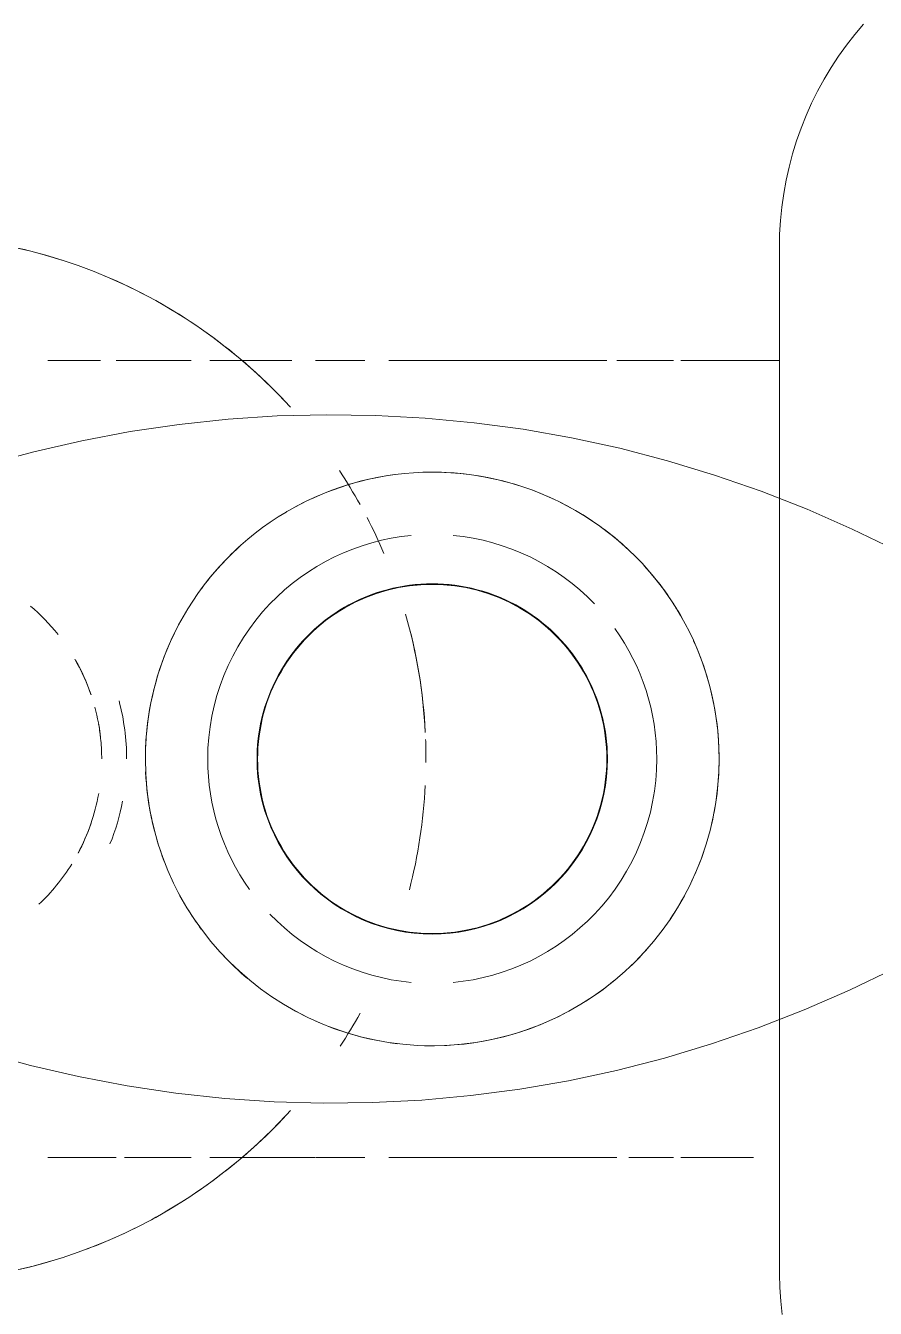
# Model space of a CAD drawing. Header units: millimetres. Extents: x -4000 to 187956, y -58990 to 162485.
# Drawn here: x 80540.2 to 80574.3, y 7500.1 to 7551.6 of the extents above; entities that cross this region are included whole.
import ezdxf

# ---------------------------------------------------------------- set-up
doc = ezdxf.new("R2010")
doc.units = ezdxf.units.MM
doc.layers.add('P-SANR-FIXT', color=6, linetype='Continuous', lineweight=9)

# ---------------------------------------------------------------- blocks, each defined once
blk = doc.blocks.new('C307 - C307-V892-FFS - TANG 1')
at = {"layer": 'P-SANR-FIXT', "color": 254}
for p, q in [((-29.046, -10.563), (-29.462, -10.213)), ((-28.617, -10.896), (-29.046, -10.563)), ((-28.174, -11.212), (-28.617, -10.896)), ((-27.72, -11.51), (-28.174, -11.212)), ((-27.254, -11.789), (-27.72, -11.51)), ((-26.777, -12.05), (-27.254, -11.789)), ((-26.29, -12.291), (-26.777, -12.05)), ((-25.794, -12.513), (-26.29, -12.291)), ((-25.289, -12.714), (-25.794, -12.513)), ((-24.777, -12.895), (-25.289, -12.714)), ((-24.258, -13.056), (-24.777, -12.895)), ((-23.203, -13.314), (-23.733, -13.196)), ((-22.668, -13.411), (-23.203, -13.314)), ((-22.13, -13.487), (-22.668, -13.411)), ((-21.59, -13.541), (-22.13, -13.487)), ((-21.047, -13.574), (-21.59, -13.541)), ((-20.504, -13.585), (-21.047, -13.574)), ((-20.504, -13.585), (-20.487, -13.585)), ((-20.477, -13.585), (-20.503, -13.585)), ((-20.487, -13.585), (-20.438, -13.585)), ((-20.419, -13.585), (-20.477, -13.585)), ((-20.438, -13.585), (-20.356, -13.585)), ((-20.329, -13.585), (-20.419, -13.585)), ((-20.356, -13.585), (-20.242, -13.585)), ((-20.206, -13.585), (-20.329, -13.585)), ((-20.242, -13.585), (-20.095, -13.585)), ((-20.05, -13.585), (-20.206, -13.585)), ((-20.095, -13.585), (-19.916, -13.585)), ((-19.862, -13.585), (-20.05, -13.585)), ((-19.916, -13.585), (-19.705, -13.585)), ((-19.643, -13.585), (-19.862, -13.585)), ((-19.705, -13.585), (-19.463, -13.585)), ((-19.392, -13.585), (-19.643, -13.585)), ((-19.463, -13.585), (-19.19, -13.585)), ((-19.11, -13.585), (-19.392, -13.585)), ((-19.19, -13.585), (-18.885, -13.585)), ((-18.798, -13.585), (-19.11, -13.585)), ((-18.885, -13.585), (-18.551, -13.585)), ((-18.456, -13.585), (-18.798, -13.585)), ((-18.551, -13.585), (-18.187, -13.585)), ((-18.084, -13.585), (-18.456, -13.585)), ((-18.187, -13.585), (-17.794, -13.585)), ((-17.683, -13.585), (-18.084, -13.585)), ((-17.794, -13.585), (-17.372, -13.585)), ((-17.253, -13.585), (-17.683, -13.585)), ((-17.372, -13.585), (-16.923, -13.585)), ((-16.797, -13.585), (-17.253, -13.585)), ((-16.923, -13.585), (-16.446, -13.585)), ((-16.313, -13.585), (-16.797, -13.585)), ((-16.446, -13.585), (-15.943, -13.585)), ((-15.803, -13.585), (-16.313, -13.585)), ((-15.976, -13.585), (-15.976, -17.532)), ((-13.154, -13.585), (-15.976, -13.585)), ((-15.943, -13.585), (-15.415, -13.585)), ((-15.268, -13.585), (-15.803, -13.585)), ((-15.415, -13.585), (-14.862, -13.585)), ((-14.709, -13.585), (-15.268, -13.585)), ((-14.862, -13.585), (-14.285, -13.585)), ((-14.126, -13.585), (-14.709, -13.585)), ((-14.285, -13.585), (-13.686, -13.585)), ((-13.52, -13.585), (-14.126, -13.585)), ((-13.686, -13.585), (-13.064, -13.585)), ((-12.893, -13.585), (-13.52, -13.585)), ((-13.064, -13.585), (-12.422, -13.585)), ((-12.422, -13.585), (-11.759, -13.585)), ((-11.759, -13.585), (-11.078, -13.585)), ((-9.529, -13.585), (-11.296, -13.585)), ((-11.078, -13.585), (-10.379, -13.585)), ((-10.379, -13.585), (-9.664, -13.585)), ((9.468, -13.585), (10.188, -13.585)), ((11.296, -13.585), (9.73, -13.585)), ((10.188, -13.585), (10.891, -13.585)), ((10.891, -13.585), (11.577, -13.585)), ((11.577, -13.585), (12.245, -13.585)), ((12.245, -13.585), (12.893, -13.585)), ((12.893, -13.585), (13.52, -13.585)), ((13.686, -13.585), (13.064, -13.585)), ((15.976, -13.585), (13.154, -13.585)), ((13.52, -13.585), (14.126, -13.585)), ((14.285, -13.585), (13.686, -13.585)), ((14.126, -13.585), (14.709, -13.585)), ((14.862, -13.585), (14.285, -13.585)), ((14.709, -13.585), (15.268, -13.585)), ((15.415, -13.585), (14.862, -13.585)), ((15.268, -13.585), (15.803, -13.585)), ((15.943, -13.585), (15.415, -13.585)), ((15.803, -13.585), (16.313, -13.585)), ((16.446, -13.585), (15.943, -13.585)), ((16.313, -13.585), (16.797, -13.585)), ((16.923, -13.585), (16.446, -13.585)), ((16.797, -13.585), (17.253, -13.585)), ((17.372, -13.585), (16.923, -13.585)), ((17.253, -13.585), (17.683, -13.585)), ((17.794, -13.585), (17.372, -13.585)), ((17.683, -13.585), (18.084, -13.585)), ((18.187, -13.585), (17.794, -13.585)), ((18.084, -13.585), (18.456, -13.585)), ((18.551, -13.585), (18.187, -13.585)), ((18.456, -13.585), (18.798, -13.585)), ((18.885, -13.585), (18.551, -13.585)), ((18.798, -13.585), (19.11, -13.585)), ((19.19, -13.585), (18.885, -13.585)), ((19.11, -13.585), (19.392, -13.585)), ((19.463, -13.585), (19.19, -13.585)), ((19.392, -13.585), (19.643, -13.585)), ((19.705, -13.585), (19.463, -13.585)), ((19.643, -13.585), (19.862, -13.585)), ((19.916, -13.585), (19.705, -13.585)), ((19.862, -13.585), (20.05, -13.585)), ((20.095, -13.585), (19.916, -13.585)), ((20.05, -13.585), (20.206, -13.585)), ((20.242, -13.585), (20.095, -13.585)), ((20.206, -13.585), (20.329, -13.585)), ((20.356, -13.585), (20.242, -13.585)), ((20.329, -13.585), (20.419, -13.585)), ((20.438, -13.585), (20.356, -13.585)), ((20.419, -13.585), (20.477, -13.585)), ((20.487, -13.585), (20.438, -13.585)), ((20.477, -13.585), (20.503, -13.585)), ((20.504, -13.585), (20.487, -13.585)), ((20.651, -13.584), (20.504, -13.585)), ((21.736, -13.529), (21.194, -13.567)), ((22.276, -13.469), (21.736, -13.529)), ((15.976, -17.532), (15.976, -14.615)), ((-15.976, -17.832), (-15.976, -20.098)), ((15.976, -19.62), (15.976, -17.832)), ((-15.976, -20.497), (-15.976, -29.239)), ((15.976, -29.239), (15.976, -20.098)), ((-15.976, -30.203), (-15.976, -32.174)), ((15.976, -32.174), (15.976, -30.203)), ((15.976, -36.418), (15.976, -32.202)), ((-15.976, -33.134), (-15.976, -36.418))]:
    blk.add_line(p, q, dxfattribs=at)
at = {"layer": 'P-SANR-FIXT', "color": 90}
for p, q in [((-23.733, -13.196), (-24.258, -13.056)), ((-13.283, -13.585), (-15.976, -13.585)), ((-12.245, -13.585), (-12.893, -13.585)), ((-11.577, -13.585), (-12.245, -13.585)), ((-10.891, -13.585), (-11.577, -13.585)), ((-9.529, -13.585), (-11.296, -13.585)), ((-10.188, -13.585), (-10.891, -13.585)), ((-9.468, -13.585), (-10.188, -13.585)), ((-9.664, -13.585), (-8.933, -13.585)), ((-8.733, -13.585), (-9.468, -13.585)), ((-8.933, -13.585), (-8.188, -13.585)), ((-7.985, -13.585), (-8.733, -13.585)), ((-8.188, -13.585), (-7.43, -13.585)), ((-7.223, -13.585), (-7.985, -13.585)), ((-7.43, -13.585), (-6.66, -13.585)), ((-6.45, -13.585), (-7.223, -13.585)), ((-6.66, -13.585), (-5.879, -13.585)), ((-3.217, -13.585), (-5.902, -13.585)), ((-5.879, -13.585), (-5.089, -13.585)), ((-5.089, -13.585), (-4.29, -13.585)), ((-4.073, -13.585), (-4.874, -13.585)), ((-3.217, -13.585), (-4.634, -13.585)), ((-4.29, -13.585), (-3.485, -13.585)), ((-3.267, -13.585), (-4.073, -13.585)), ((-3.485, -13.585), (-2.674, -13.585)), ((-2.455, -13.585), (-3.267, -13.585)), ((-2.674, -13.585), (-1.859, -13.585)), ((-1.094, -13.585), (-2.426, -13.585)), ((-1.094, -13.585), (-2.426, -13.585)), ((-1.859, -13.585), (-1.041, -13.585)), ((-1.041, -13.585), (-0.731, -13.585)), ((0, -13.585), (-0.82, -13.585)), ((0, -13.585), (-0.812, -13.585)), ((0, -13.585), (-0.812, -13.585)), ((-0.731, -13.585), (-0.221, -13.585)), ((-0.221, -13.585), (0, -13.585)), ((0.221, -13.585), (0, -13.585)), ((0, -13.585), (0.82, -13.585)), ((1.403, -13.585), (0, -13.585)), ((1.403, -13.585), (0, -13.585)), ((1.041, -13.585), (0.221, -13.585)), ((0.82, -13.585), (1.639, -13.585)), ((1.859, -13.585), (1.041, -13.585)), ((1.639, -13.585), (2.455, -13.585)), ((2.674, -13.585), (1.859, -13.585)), ((2.455, -13.585), (3.267, -13.585)), ((3.485, -13.585), (2.674, -13.585)), ((3.267, -13.585), (4.073, -13.585)), ((4.29, -13.585), (3.485, -13.585)), ((4.073, -13.585), (4.874, -13.585)), ((5.089, -13.585), (4.29, -13.585)), ((4.874, -13.585), (5.666, -13.585)), ((5.879, -13.585), (5.089, -13.585)), ((5.666, -13.585), (6.45, -13.585)), ((6.66, -13.585), (5.879, -13.585)), ((6.45, -13.585), (7.223, -13.585)), ((7.223, -13.585), (7.985, -13.585)), ((7.985, -13.585), (8.4, -13.585)), ((8.4, -13.585), (8.188, -13.585)), ((8.4, -13.585), (8.733, -13.585)), ((8.733, -13.585), (9.468, -13.585)), ((10.379, -13.585), (9.664, -13.585)), ((11.296, -13.585), (9.73, -13.585)), ((11.078, -13.585), (10.379, -13.585)), ((11.759, -13.585), (11.078, -13.585)), ((12.422, -13.585), (11.759, -13.585)), ((13.064, -13.585), (12.422, -13.585)), ((15.976, -13.585), (13.283, -13.585)), ((21.194, -13.567), (20.651, -13.584)), ((-15.976, -37.168), (-15.976, -40.17)), ((15.976, -39.833), (15.976, -37.168)), ((15.976, -42.914), (15.976, -40.17)), ((-15.976, -40.802), (-15.976, -42.914))]:
    blk.add_line(p, q, dxfattribs=at)
at = {"layer": 'P-SANR-FIXT', "color": 250, "flags": 128}
for points in [[(-11.205, -47.267), (-11.8, -45.383), (-12.319, -43.475), (-12.761, -41.549), (-13.126, -39.607), (-13.414, -37.651), (-13.622, -35.686), (-13.752, -33.713), (-13.803, -31.737), (-13.775, -29.761), (-13.668, -27.787), (-13.482, -25.82), (-13.218, -23.861), (-12.875, -21.914), (-12.455, -19.983), (-11.958, -18.07), (-11.385, -16.178), (-10.736, -14.311), (-10.014, -12.471), (-9.219, -10.662), (-8.41, -9)], [(8.41, -9), (9.272, -10.778), (10.063, -12.59), (10.781, -14.432), (11.424, -16.3), (11.993, -18.194), (12.485, -20.108), (12.9, -22.04), (13.237, -23.988), (13.497, -25.947), (13.678, -27.916), (13.779, -29.889), (13.802, -31.866), (13.746, -33.842), (13.611, -35.814), (13.397, -37.779), (13.105, -39.733), (12.735, -41.675), (12.287, -43.6), (11.763, -45.506), (11.163, -47.389)]]:
    blk.add_lwpolyline(points, dxfattribs=at)
at = {"layer": 'P-SANR-FIXT', "color": 90, "flags": 128}
for points in [[(-4.874, -13.585), (-5.666, -13.585), (-6.45, -13.585)], [(-0.82, -13.585), (-1.639, -13.585), (-2.455, -13.585)], [(8.188, -13.585), (7.43, -13.585), (6.66, -13.585)], [(9.664, -13.585), (8.933, -13.585), (8.4, -13.585)]]:
    blk.add_lwpolyline(points, dxfattribs=at)
at = {"layer": 'P-SANR-FIXT', "color": 250}
for centre, radius, start, end in [((0, -27.5), 11.5, 90, 210), ((0, -27.5), 11.5, 270, 90), ((0, -27.5), 9, 90, 125.5272), ((0, -27.5), 9, 90, 125.5272), ((0, -27.5), 9, 46.3051, 90), ((0, -27.5), 9, 46.3051, 90), ((0, -27.5), 7.022, 90, 270), ((0, -27.5), 7.022, 270, 90), ((0, -48.75), 21, 132.1711, 192.2617), ((0, -27.5), 11.5, 210.5797, 270), ((0, -48.75), 21, 347.7346, 47.8301), ((0, -27.5), 9, 226.3051, 270), ((0, -27.5), 9, 226.3051, 270), ((0, -27.5), 9, 270, 305.5272), ((0, -27.5), 9, 270, 305.5272)]:
    blk.add_arc(centre, radius, start, end, dxfattribs=at)
at = {"layer": 'P-SANR-FIXT', "color": 254}
for centre, radius, start, end in [((0, -27.5), 11.5, 94.4067, 114.3228), ((0, -27.5), 11.5, 76.1641, 90), ((0, -27.5), 11.5, 55.8822, 72.7285), ((0, -27.5), 11.5, 119.3947, 132.3602), ((0, -27.5), 11.5, 43.3993, 50.9225), ((0, -27.5), 11.5, 137.1748, 149.0167), ((0, -27.5), 7, 90, 150), ((0, -27.5), 7, 30, 90), ((0, -27.5), 11.5, 31.8641, 39.393), ((0, -27.5), 11.5, 150, 181.5233), ((0, -27.5), 11.5, 358.4767, 30), ((0, -48.75), 21, 90, 90.3767), ((0, -48.75), 21, 89.6233, 90), ((0, -48.75), 21, 92.8884, 106.0361), ((0, -48.75), 21, 75.5352, 87.1116), ((0, -27.5), 11.5, 187.4689, 210), ((0, -27.5), 11.5, 330, 353.0201), ((0, -48.75), 21, 113.1077, 117.4486), ((0, -27.5), 7, 210, 270), ((0, -27.5), 7, 270, 330), ((0, -48.75), 21, 132.9654, 157.3013), ((0, -48.75), 21, 30.1421, 47.0346), ((0, -27.5), 11.5, 312.91, 319.9554), ((0, -27.5), 11.5, 222.3492, 233.5957), ((0, -27.5), 11.5, 297.7185, 306.3602), ((0, -27.5), 11.5, 243.579, 265.5933), ((0, -27.5), 11.5, 272.5969, 290.9213), ((0, -48.75), 21, 20.6534, 29.5163), ((0, -48.75), 8, 95.865, 105), ((0, -48.75), 8, 90, 95.299), ((0, -48.75), 8, 108.7438, 119.4963), ((0, -48.75), 8, 61.8494, 71.323), ((0, -48.75), 21, 162, 180), ((0, -48.75), 21, 360, 18)]:
    blk.add_arc(centre, radius, start, end, dxfattribs=at)
at = {"layer": 'P-SANR-FIXT', "color": 90}
for centre, radius, start, end in [((0, -27.5), 11.5, 90, 94.4067), ((0, -48.75), 21, 90.3767, 92.1333), ((0, -48.75), 21, 90.3767, 92.1333), ((0, -48.75), 21, 90, 90.3767), ((0, -48.75), 21, 89.6233, 90), ((0, -48.75), 21, 92.9437, 106.0361), ((0, -48.75), 21, 75.5352, 87.1116), ((0, -48.75), 21, 113.1077, 117.4486), ((0, -48.75), 21, 119.0464, 123.4129), ((0, -48.75), 21, 56.7591, 60.9536), ((0, -27.5), 11.5, 210, 210.5797), ((0, -27.5), 11.5, 265.5933, 270)]:
    blk.add_arc(centre, radius, start, end, dxfattribs=at)
at = {"layer": 'P-SANR-FIXT', "color": 253}
for centre, radius, start, end in [((0, -27.5), 9, 133.6949, 174.6435), ((0, -27.5), 9, 133.6949, 174.6435), ((0, -27.5), 9, 5.3565, 46.3051), ((0, -27.5), 9, 5.3565, 46.3051), ((0, -27.5), 7, 150, 210), ((0, -27.5), 7, 330, 30), ((0, -27.5), 9, 185.3565, 226.3051), ((0, -27.5), 9, 185.3565, 226.3051), ((0, -27.5), 9, 313.6949, 354.6435), ((0, -27.5), 9, 313.6949, 354.6435), ((0, -48.75), 21, 119.0464, 123.4129), ((0, -48.75), 21, 56.7591, 60.9536), ((0, -27.5), 11.5, 210, 210.5797), ((0, -48.75), 9, 90, 105), ((0, -48.75), 9, 67.7717, 79.1782)]:
    blk.add_arc(centre, radius, start, end, dxfattribs=at)
for points in [[(-0.734, -40.784), (-0.954, -40.804), (-1.173, -40.833), (-1.391, -40.872)], [(3.776, -41.697), (3.03, -41.298), (2.22, -41.018), (1.388, -40.871)], [(-2.59, -41.181), (-3.08, -41.349), (-3.554, -41.564), (-4.002, -41.823)], [(5.828, -43.272), (5.35, -42.764), (4.806, -42.318), (4.213, -41.95)], [(-4.995, -42.501), (-5.409, -42.832), (-5.791, -43.205), (-6.131, -43.611)]]:
    blk.add_open_spline(points, degree=3, dxfattribs=at)
blk = doc.blocks.new('C307 - C307-V945-FFS - TANG 1')
at = {"layer": 'P-SANR-FIXT', "color": 254}
for p, q in [((-29.046, -10.563), (-29.462, -10.213)), ((-28.617, -10.896), (-29.046, -10.563)), ((-28.174, -11.212), (-28.617, -10.896)), ((-27.72, -11.51), (-28.174, -11.212)), ((-27.254, -11.789), (-27.72, -11.51)), ((-26.777, -12.05), (-27.254, -11.789)), ((-26.29, -12.291), (-26.777, -12.05)), ((-25.794, -12.513), (-26.29, -12.291)), ((-25.289, -12.714), (-25.794, -12.513)), ((-24.777, -12.895), (-25.289, -12.714)), ((-24.258, -13.056), (-24.777, -12.895)), ((-23.203, -13.314), (-23.733, -13.196)), ((-22.668, -13.411), (-23.203, -13.314)), ((-22.13, -13.487), (-22.668, -13.411)), ((-21.59, -13.541), (-22.13, -13.487)), ((-21.047, -13.574), (-21.59, -13.541)), ((-20.504, -13.585), (-21.047, -13.574)), ((-20.504, -13.585), (-20.487, -13.585)), ((-20.477, -13.585), (-20.503, -13.585)), ((-20.487, -13.585), (-20.438, -13.585)), ((-20.419, -13.585), (-20.477, -13.585)), ((-20.438, -13.585), (-20.356, -13.585)), ((-20.329, -13.585), (-20.419, -13.585)), ((-20.356, -13.585), (-20.242, -13.585)), ((-20.206, -13.585), (-20.329, -13.585)), ((-20.242, -13.585), (-20.095, -13.585)), ((-20.05, -13.585), (-20.206, -13.585)), ((-20.095, -13.585), (-19.916, -13.585)), ((-19.862, -13.585), (-20.05, -13.585)), ((-19.916, -13.585), (-19.705, -13.585)), ((-19.643, -13.585), (-19.862, -13.585)), ((-19.705, -13.585), (-19.463, -13.585)), ((-19.392, -13.585), (-19.643, -13.585)), ((-19.463, -13.585), (-19.19, -13.585)), ((-19.11, -13.585), (-19.392, -13.585)), ((-19.19, -13.585), (-18.885, -13.585)), ((-18.798, -13.585), (-19.11, -13.585)), ((-18.885, -13.585), (-18.551, -13.585)), ((-18.456, -13.585), (-18.798, -13.585)), ((-18.551, -13.585), (-18.187, -13.585)), ((-18.084, -13.585), (-18.456, -13.585)), ((-18.187, -13.585), (-17.794, -13.585)), ((-17.683, -13.585), (-18.084, -13.585)), ((-17.794, -13.585), (-17.372, -13.585)), ((-17.253, -13.585), (-17.683, -13.585)), ((-17.372, -13.585), (-16.923, -13.585)), ((-16.797, -13.585), (-17.253, -13.585)), ((-16.923, -13.585), (-16.446, -13.585)), ((-16.313, -13.585), (-16.797, -13.585)), ((-16.446, -13.585), (-15.943, -13.585)), ((-15.803, -13.585), (-16.313, -13.585)), ((-15.976, -13.585), (-15.976, -17.532)), ((-13.154, -13.585), (-15.976, -13.585)), ((-15.943, -13.585), (-15.415, -13.585)), ((-15.268, -13.585), (-15.803, -13.585)), ((-15.415, -13.585), (-14.862, -13.585)), ((-14.709, -13.585), (-15.268, -13.585)), ((-14.862, -13.585), (-14.285, -13.585)), ((-14.126, -13.585), (-14.709, -13.585)), ((-14.285, -13.585), (-13.686, -13.585)), ((-13.52, -13.585), (-14.126, -13.585)), ((-13.686, -13.585), (-13.064, -13.585)), ((-12.893, -13.585), (-13.52, -13.585)), ((-13.064, -13.585), (-12.422, -13.585)), ((-12.422, -13.585), (-11.759, -13.585)), ((-11.759, -13.585), (-11.078, -13.585)), ((-9.529, -13.585), (-11.296, -13.585)), ((-11.078, -13.585), (-10.379, -13.585)), ((-10.379, -13.585), (-9.664, -13.585)), ((9.468, -13.585), (10.188, -13.585)), ((11.296, -13.585), (9.73, -13.585)), ((10.188, -13.585), (10.891, -13.585)), ((10.891, -13.585), (11.577, -13.585)), ((11.577, -13.585), (12.245, -13.585)), ((12.245, -13.585), (12.893, -13.585)), ((12.893, -13.585), (13.52, -13.585)), ((13.686, -13.585), (13.064, -13.585)), ((15.976, -13.585), (13.154, -13.585)), ((13.52, -13.585), (14.126, -13.585)), ((14.285, -13.585), (13.686, -13.585)), ((14.126, -13.585), (14.709, -13.585)), ((14.862, -13.585), (14.285, -13.585)), ((14.709, -13.585), (15.268, -13.585)), ((15.415, -13.585), (14.862, -13.585)), ((15.268, -13.585), (15.803, -13.585)), ((15.943, -13.585), (15.415, -13.585)), ((15.803, -13.585), (16.313, -13.585)), ((16.446, -13.585), (15.943, -13.585)), ((16.313, -13.585), (16.797, -13.585)), ((16.923, -13.585), (16.446, -13.585)), ((16.797, -13.585), (17.253, -13.585)), ((17.372, -13.585), (16.923, -13.585)), ((17.253, -13.585), (17.683, -13.585)), ((17.794, -13.585), (17.372, -13.585)), ((17.683, -13.585), (18.084, -13.585)), ((18.187, -13.585), (17.794, -13.585)), ((18.084, -13.585), (18.456, -13.585)), ((18.551, -13.585), (18.187, -13.585)), ((18.456, -13.585), (18.798, -13.585)), ((18.885, -13.585), (18.551, -13.585)), ((18.798, -13.585), (19.11, -13.585)), ((19.19, -13.585), (18.885, -13.585)), ((19.11, -13.585), (19.392, -13.585)), ((19.463, -13.585), (19.19, -13.585)), ((19.392, -13.585), (19.643, -13.585)), ((19.705, -13.585), (19.463, -13.585)), ((19.643, -13.585), (19.862, -13.585)), ((19.916, -13.585), (19.705, -13.585)), ((19.862, -13.585), (20.05, -13.585)), ((20.095, -13.585), (19.916, -13.585)), ((20.05, -13.585), (20.206, -13.585)), ((20.242, -13.585), (20.095, -13.585)), ((20.206, -13.585), (20.329, -13.585)), ((20.356, -13.585), (20.242, -13.585)), ((20.329, -13.585), (20.419, -13.585)), ((20.438, -13.585), (20.356, -13.585)), ((20.419, -13.585), (20.477, -13.585)), ((20.487, -13.585), (20.438, -13.585)), ((20.477, -13.585), (20.503, -13.585)), ((20.504, -13.585), (20.487, -13.585)), ((20.651, -13.584), (20.504, -13.585)), ((21.736, -13.529), (21.194, -13.567)), ((22.276, -13.469), (21.736, -13.529)), ((15.976, -17.532), (15.976, -14.615)), ((-15.976, -17.832), (-15.976, -20.098)), ((15.976, -19.62), (15.976, -17.832)), ((-15.976, -20.497), (-15.976, -29.239)), ((15.976, -29.239), (15.976, -20.098)), ((-15.976, -30.203), (-15.976, -32.174)), ((15.976, -32.174), (15.976, -30.203)), ((15.976, -36.418), (15.976, -32.202)), ((-15.976, -33.134), (-15.976, -36.418))]:
    blk.add_line(p, q, dxfattribs=at)
at = {"layer": 'P-SANR-FIXT', "color": 90}
for p, q in [((-23.733, -13.196), (-24.258, -13.056)), ((-13.283, -13.585), (-15.976, -13.585)), ((-12.245, -13.585), (-12.893, -13.585)), ((-11.577, -13.585), (-12.245, -13.585)), ((-10.891, -13.585), (-11.577, -13.585)), ((-9.529, -13.585), (-11.296, -13.585)), ((-10.188, -13.585), (-10.891, -13.585)), ((-9.468, -13.585), (-10.188, -13.585)), ((-9.664, -13.585), (-8.933, -13.585)), ((-8.733, -13.585), (-9.468, -13.585)), ((-8.933, -13.585), (-8.188, -13.585)), ((-7.985, -13.585), (-8.733, -13.585)), ((-8.188, -13.585), (-7.43, -13.585)), ((-7.223, -13.585), (-7.985, -13.585)), ((-7.43, -13.585), (-6.66, -13.585)), ((-6.45, -13.585), (-7.223, -13.585)), ((-6.66, -13.585), (-5.879, -13.585)), ((-5.666, -13.585), (-6.45, -13.585)), ((-3.217, -13.585), (-5.902, -13.585)), ((-5.879, -13.585), (-5.089, -13.585)), ((-4.874, -13.585), (-5.666, -13.585)), ((-5.089, -13.585), (-4.29, -13.585)), ((-4.073, -13.585), (-4.874, -13.585)), ((-3.217, -13.585), (-4.634, -13.585)), ((-4.29, -13.585), (-3.485, -13.585)), ((-3.267, -13.585), (-4.073, -13.585)), ((-3.485, -13.585), (-2.674, -13.585)), ((-2.455, -13.585), (-3.267, -13.585)), ((-2.674, -13.585), (-1.859, -13.585)), ((-1.639, -13.585), (-2.455, -13.585)), ((-1.094, -13.585), (-2.426, -13.585)), ((-1.094, -13.585), (-2.426, -13.585)), ((-1.859, -13.585), (-1.041, -13.585)), ((-0.82, -13.585), (-1.639, -13.585)), ((-1.041, -13.585), (-0.731, -13.585)), ((0, -13.585), (-0.82, -13.585)), ((0, -13.585), (-0.812, -13.585)), ((0, -13.585), (-0.812, -13.585)), ((-0.731, -13.585), (-0.221, -13.585)), ((-0.221, -13.585), (0, -13.585)), ((0.221, -13.585), (0, -13.585)), ((0, -13.585), (0.82, -13.585)), ((1.403, -13.585), (0, -13.585)), ((1.403, -13.585), (0, -13.585)), ((1.041, -13.585), (0.221, -13.585)), ((0.82, -13.585), (1.639, -13.585)), ((1.859, -13.585), (1.041, -13.585)), ((1.639, -13.585), (2.455, -13.585)), ((2.674, -13.585), (1.859, -13.585)), ((2.455, -13.585), (3.267, -13.585)), ((3.485, -13.585), (2.674, -13.585)), ((3.267, -13.585), (4.073, -13.585)), ((4.29, -13.585), (3.485, -13.585)), ((4.073, -13.585), (4.874, -13.585)), ((5.089, -13.585), (4.29, -13.585)), ((4.874, -13.585), (5.666, -13.585)), ((5.879, -13.585), (5.089, -13.585)), ((5.666, -13.585), (6.45, -13.585)), ((6.66, -13.585), (5.879, -13.585)), ((6.45, -13.585), (7.223, -13.585)), ((7.43, -13.585), (6.66, -13.585)), ((7.223, -13.585), (7.985, -13.585)), ((8.188, -13.585), (7.43, -13.585)), ((7.985, -13.585), (8.4, -13.585)), ((8.4, -13.585), (8.188, -13.585)), ((8.933, -13.585), (8.4, -13.585)), ((8.4, -13.585), (8.733, -13.585)), ((8.733, -13.585), (9.468, -13.585)), ((9.664, -13.585), (8.933, -13.585)), ((10.379, -13.585), (9.664, -13.585)), ((11.296, -13.585), (9.73, -13.585)), ((11.078, -13.585), (10.379, -13.585)), ((11.759, -13.585), (11.078, -13.585)), ((12.422, -13.585), (11.759, -13.585)), ((13.064, -13.585), (12.422, -13.585)), ((15.976, -13.585), (13.283, -13.585)), ((21.194, -13.567), (20.651, -13.584)), ((-15.976, -37.168), (-15.976, -40.17)), ((15.976, -39.833), (15.976, -37.168)), ((15.976, -42.914), (15.976, -40.17)), ((-15.976, -40.802), (-15.976, -42.914))]:
    blk.add_line(p, q, dxfattribs=at)
at = {"layer": 'P-SANR-FIXT', "color": 250, "flags": 128}
for points in [[(-11.205, -47.267), (-11.8, -45.383), (-12.319, -43.475), (-12.761, -41.549), (-13.126, -39.607), (-13.414, -37.651), (-13.622, -35.686), (-13.752, -33.713), (-13.803, -31.737), (-13.775, -29.761), (-13.668, -27.787), (-13.482, -25.82), (-13.218, -23.861), (-12.875, -21.914), (-12.455, -19.983), (-11.958, -18.07), (-11.385, -16.178), (-10.736, -14.311), (-10.014, -12.471), (-9.219, -10.662), (-8.41, -9)], [(8.41, -9), (9.272, -10.778), (10.063, -12.59), (10.781, -14.432), (11.424, -16.3), (11.993, -18.194), (12.485, -20.108), (12.9, -22.04), (13.237, -23.988), (13.497, -25.947), (13.678, -27.916), (13.779, -29.889), (13.802, -31.866), (13.746, -33.842), (13.611, -35.814), (13.397, -37.779), (13.105, -39.733), (12.735, -41.675), (12.287, -43.6), (11.763, -45.506), (11.163, -47.389)]]:
    blk.add_lwpolyline(points, dxfattribs=at)
at = {"layer": 'P-SANR-FIXT', "color": 250}
for centre, radius, start, end in [((0, -27.5), 11.5, 90, 210), ((0, -27.5), 11.5, 270, 90), ((0, -27.5), 9, 90, 125.5272), ((0, -27.5), 9, 90, 125.5272), ((0, -27.5), 9, 46.3051, 90), ((0, -27.5), 9, 46.3051, 90), ((0, -27.5), 7.022, 90, 270), ((0, -27.5), 7.022, 270, 90), ((0, -48.75), 21, 132.1711, 192.2617), ((0, -27.5), 11.5, 210.5797, 270), ((0, -48.75), 21, 347.7346, 47.8301), ((0, -27.5), 9, 226.3051, 270), ((0, -27.5), 9, 226.3051, 270), ((0, -27.5), 9, 270, 305.5272), ((0, -27.5), 9, 270, 305.5272)]:
    blk.add_arc(centre, radius, start, end, dxfattribs=at)
at = {"layer": 'P-SANR-FIXT', "color": 254}
for centre, radius, start, end in [((0, -27.5), 11.5, 94.4067, 114.3228), ((0, -27.5), 11.5, 76.1641, 90), ((0, -27.5), 11.5, 55.8822, 72.7285), ((0, -27.5), 11.5, 119.3947, 132.3602), ((0, -27.5), 11.5, 43.3993, 50.9225), ((0, -27.5), 11.5, 137.1748, 149.0167), ((0, -27.5), 7, 90, 150), ((0, -27.5), 7, 30, 90), ((0, -27.5), 11.5, 31.8641, 39.393), ((0, -27.5), 11.5, 150, 181.5233), ((0, -27.5), 11.5, 358.4767, 30), ((0, -48.75), 21, 90, 90.3767), ((0, -48.75), 21, 89.6233, 90), ((0, -48.75), 21, 92.8884, 106.0361), ((0, -48.75), 21, 75.5352, 87.1116), ((0, -27.5), 11.5, 187.4689, 210), ((0, -27.5), 11.5, 330, 353.0201), ((0, -48.75), 21, 113.1077, 117.4486), ((0, -27.5), 7, 210, 270), ((0, -27.5), 7, 270, 330), ((0, -48.75), 21, 132.9654, 157.3013), ((0, -48.75), 21, 30.1421, 47.0346), ((0, -27.5), 11.5, 312.91, 319.9554), ((0, -27.5), 11.5, 222.3492, 233.5957), ((0, -27.5), 11.5, 297.7185, 306.3602), ((0, -27.5), 11.5, 243.579, 265.5933), ((0, -27.5), 11.5, 272.5969, 290.9213), ((0, -48.75), 21, 20.6534, 29.5163), ((0, -48.75), 8, 95.865, 105), ((0, -48.75), 8, 90, 95.299), ((0, -48.75), 8, 108.7438, 119.4963), ((0, -48.75), 8, 61.8494, 71.323), ((0, -48.75), 21, 162, 180), ((0, -48.75), 21, 0, 18)]:
    blk.add_arc(centre, radius, start, end, dxfattribs=at)
at = {"layer": 'P-SANR-FIXT', "color": 90}
for centre, radius, start, end in [((0, -27.5), 11.5, 90, 94.4067), ((0, -48.75), 21, 90.3767, 92.1333), ((0, -48.75), 21, 90.3767, 92.1333), ((0, -48.75), 21, 90, 90.3767), ((0, -48.75), 21, 89.6233, 90), ((0, -48.75), 21, 92.9437, 106.0361), ((0, -48.75), 21, 75.5352, 87.1116), ((0, -48.75), 21, 113.1077, 117.4486), ((0, -48.75), 21, 119.0464, 123.4129), ((0, -48.75), 21, 56.7591, 60.9536), ((0, -27.5), 11.5, 210, 210.5797), ((0, -27.5), 11.5, 265.5933, 270)]:
    blk.add_arc(centre, radius, start, end, dxfattribs=at)
at = {"layer": 'P-SANR-FIXT', "color": 253}
for centre, radius, start, end in [((0, -27.5), 9, 133.6949, 174.6435), ((0, -27.5), 9, 133.6949, 174.6435), ((0, -27.5), 9, 5.3565, 46.3051), ((0, -27.5), 9, 5.3565, 46.3051), ((0, -27.5), 7, 150, 210), ((0, -27.5), 7, 330, 30), ((0, -27.5), 9, 185.3565, 226.3051), ((0, -27.5), 9, 185.3565, 226.3051), ((0, -27.5), 9, 313.6949, 354.6435), ((0, -27.5), 9, 313.6949, 354.6435), ((0, -48.75), 21, 119.0464, 123.4129), ((0, -48.75), 21, 56.7591, 60.9536), ((0, -27.5), 11.5, 210, 210.5797), ((0, -48.75), 9, 90, 105), ((0, -48.75), 9, 67.7717, 79.1782)]:
    blk.add_arc(centre, radius, start, end, dxfattribs=at)
for points in [[(-0.734, -40.784), (-0.954, -40.804), (-1.173, -40.833), (-1.391, -40.872)], [(3.776, -41.697), (3.03, -41.298), (2.22, -41.018), (1.388, -40.871)], [(-2.59, -41.181), (-3.08, -41.349), (-3.554, -41.564), (-4.002, -41.823)], [(5.828, -43.272), (5.35, -42.764), (4.806, -42.318), (4.213, -41.95)], [(-4.995, -42.501), (-5.409, -42.832), (-5.791, -43.205), (-6.131, -43.611)]]:
    blk.add_open_spline(points, degree=3, dxfattribs=at)
blk = doc.blocks.new('CMF2_NHAXUONG_A_rvt-1-FFS - TANG 1')
at = {"layer": 'P-SANR-FIXT', "color": 250, "lineweight": 9}
for name, rotation in [('C307 - C307-V892-FFS - TANG 1', 269.9999999999983), ('C307 - C307-V945-FFS - TANG 1', 269.9999999999976)]:
    blk.add_blockref(name, (80584.046, 7522.171), dxfattribs=dict(at, rotation=rotation))

msp = doc.modelspace()

# ---------------------------------------------------------------- block references
at = {"lineweight": 5}
msp.add_blockref('CMF2_NHAXUONG_A_rvt-1-FFS - TANG 1', (0, 0), dxfattribs=at)

doc.saveas('drawing.dxf')
